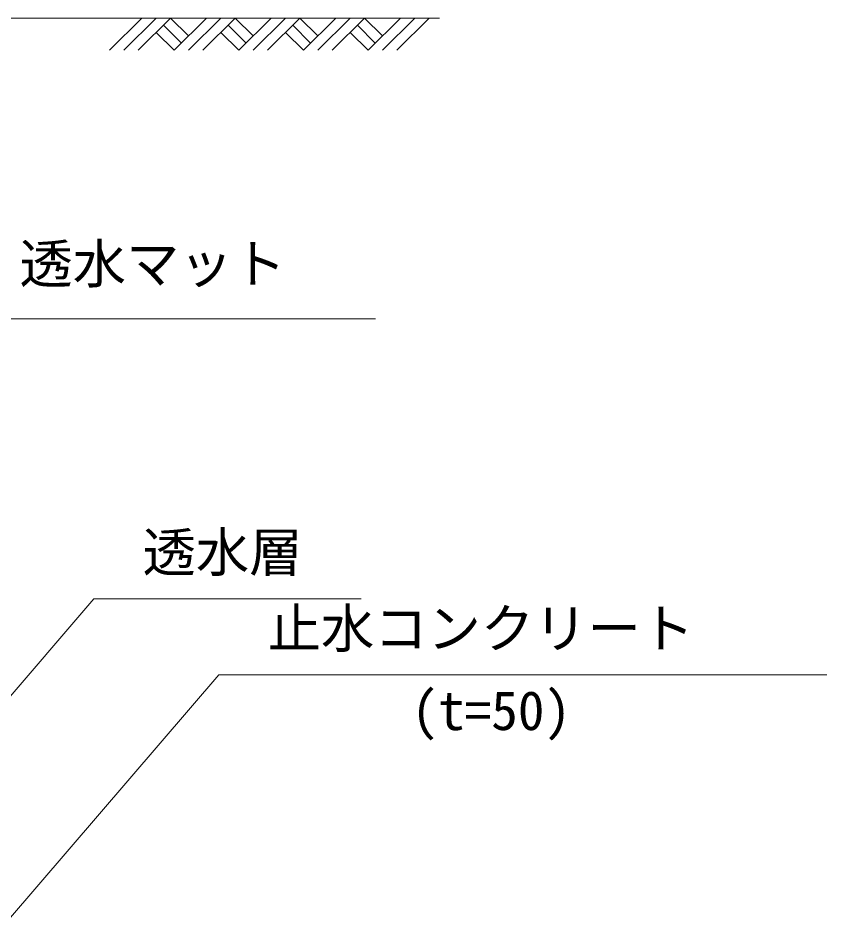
# Model space of a CAD drawing. Units: millimetres, scale not verified. Extents: x -1 to 252299, y 59402 to 118802.
# Drawn here: x 101301 to 106611, y 92389 to 98314 of the extents above; entities that cross this region are included whole.
import ezdxf
from ezdxf.enums import TextEntityAlignment as Align

# ---------------------------------------------------------------- set-up
doc = ezdxf.new("R2010")
doc.units = ezdxf.units.MM
doc.header["$LTSCALE"] = 300
for name, color, linetype, lineweight in [('D-DCR', 7, 'Continuous', 18), ('D-STR', 1, 'Continuous', 18), ('D-STR-HTXT', 7, 'Continuous', 18)]:
    doc.layers.add(name, color=color, linetype=linetype, lineweight=lineweight)
doc.styles.add('ＭＳ ゴシック', font='')
doc.styles.get('ＭＳ ゴシック').set_extended_font_data('MS Gothic')

msp = doc.modelspace()

# ---------------------------------------------------------------- linework, layer by layer
at = {"layer": 'D-DCR'}
for p, q in [((101901.9, 98101.6), (102114, 98313.7)), ((101996.1, 98101.6), (102208.3, 98313.7)), ((102090.4, 98101.6), (102302.6, 98313.7)), ((102302.6, 98313.7), (102420.4, 98195.9)), ((102326.1, 98101.6), (102538.3, 98313.7)), ((102420.4, 98101.6), (102632.5, 98313.7)), ((102514.7, 98101.6), (102726.8, 98313.7)), ((102726.8, 98313.7), (102844.7, 98195.9)), ((102750.4, 98101.6), (102962.5, 98313.7)), ((102844.7, 98101.6), (103056.8, 98313.7)), ((102939, 98101.6), (103151.1, 98313.7)), ((103151.1, 98313.7), (103268.9, 98195.9)), ((103174.7, 98101.6), (103386.8, 98313.7)), ((103268.9, 98101.6), (103481.1, 98313.7)), ((103363.2, 98101.6), (103575.3, 98313.7)), ((103575.3, 98313.7), (103693.2, 98195.9)), ((103598.9, 98101.6), (103811, 98313.7)), ((103693.2, 98101.6), (103905.3, 98313.7)), ((103787.5, 98101.6), (103999.6, 98313.7)), ((102255.4, 98266.6), (102373.3, 98148.7)), ((102679.7, 98266.6), (102797.5, 98148.7)), ((103103.9, 98266.6), (103221.8, 98148.7)), ((103528.2, 98266.6), (103646.1, 98148.7)), ((102208.3, 98219.4), (102326.1, 98101.6)), ((102632.5, 98219.4), (102750.4, 98101.6)), ((103056.8, 98219.4), (103174.7, 98101.6)), ((103481.1, 98219.4), (103598.9, 98101.6))]:
    msp.add_line(p, q, dxfattribs=at)
at = {"layer": 'D-STR'}
msp.add_line((99975.2, 98313.7), (104068.5, 98313.7), dxfattribs=at)
at = {"layer": 'D-STR-HTXT'}
for p, q in [((100126.1, 96337.5), (103647.4, 96337.5)), ((100586.1, 93084.9), (101798.3, 94499.3)), ((101798.3, 94499.3), (103552.6, 94499.3)), ((101238.6, 92389.1), (102619, 93999.7)), ((102619, 93999.7), (106611.2, 93999.7))]:
    msp.add_line(p, q, dxfattribs=at)

# ---------------------------------------------------------------- texts
at = {"layer": 'D-STR-HTXT', "color": 1, "style": 'ＭＳ ゴシック'}
for s, p in [('透水マット', (101309.7, 96494.7)), ('透水層', (102118.3, 94599.3)), ('止水コンクリート', (102939, 94099.7)), ('(t=50)', (103883.7, 93559.6))]:
    msp.add_text(s, height=256.6, dxfattribs=at).set_placement(p, align=Align.BOTTOM_LEFT)

doc.saveas('drawing.dxf')
